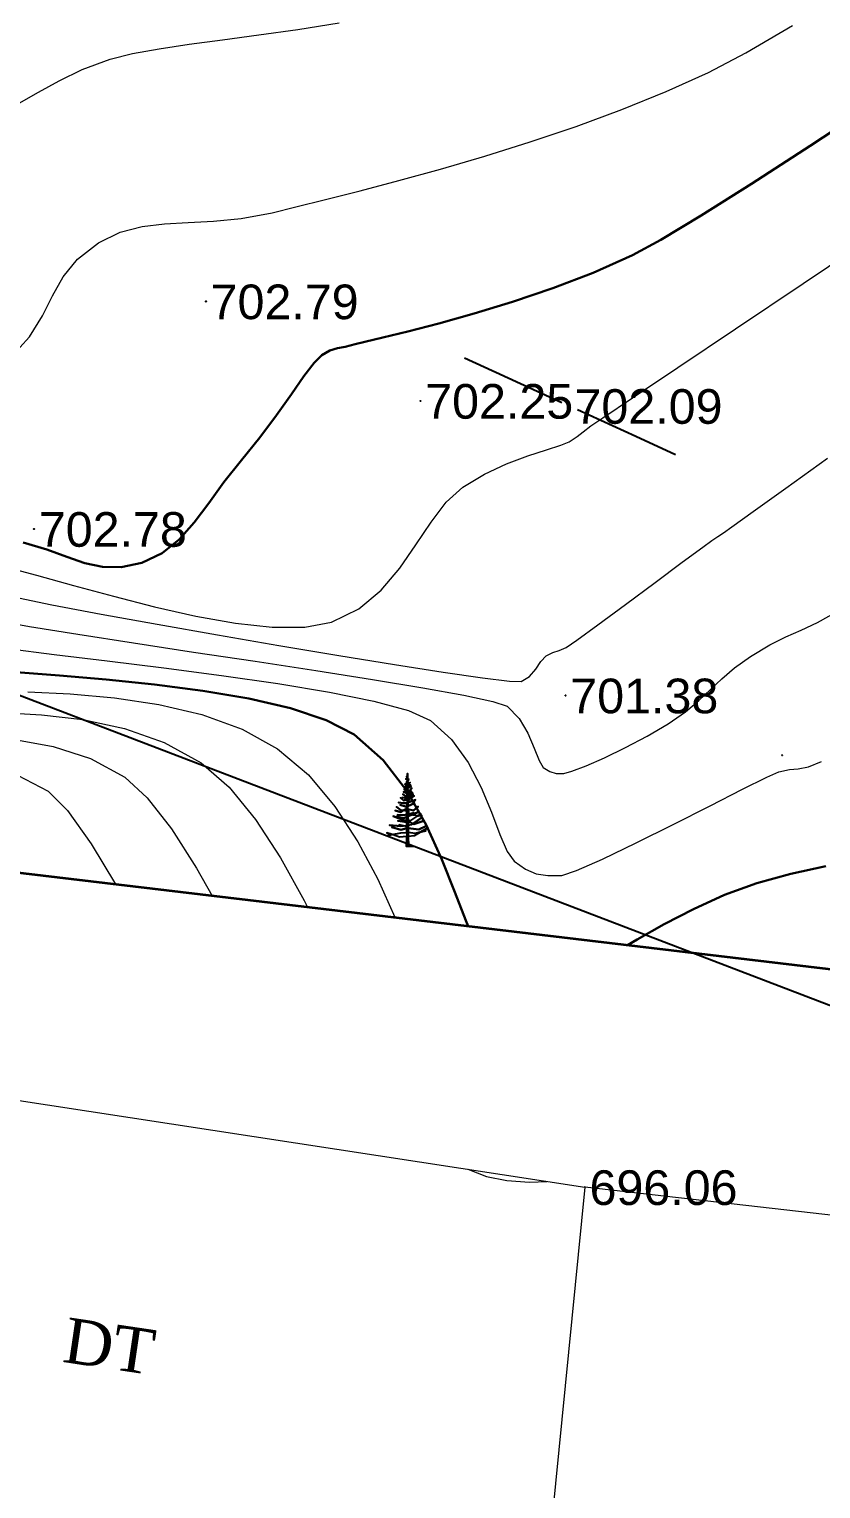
# Model space of a CAD drawing. Header units: feet. Extents: x 3381 to 1374491, y 675186 to 8751562.
# Drawn here: x 675280.8 to 675303.65, y 4375925.62 to 4375967.76 of the extents above; entities that cross this region are included whole.
import ezdxf

# ---------------------------------------------------------------- set-up
doc = ezdxf.new("R2010")
doc.units = ezdxf.units.FT
doc.header["$MEASUREMENT"] = 0
doc.header["$PDMODE"] = 34
doc.header["$PDSIZE"] = 0.01
doc.layers.get('0').update_dxf_attribs({"linetype": 'CONTINUOUS'})
for name, color, linetype in [('0_Point_Height', 2, 'CONTINUOUS'), ('0_Point_Point', 7, 'CONTINUOUS'), ('Aqaclar', 3, 'CONTINUOUS'), ('Lep-Stolb', 7, 'CONTINUOUS'), ('Yazilar', 7, 'CONTINUOUS')]:
    doc.layers.add(name, color=color, linetype=linetype)
for name, color, linetype, lineweight in [('ANA HORIZONTAL', 24, 'CONTINUOUS', 30), ('das hasar', 5, 'CONTINUOUS', 0), ('das tikili', 5, 'CONTINUOUS', 0), ('HORIZANTAL', 24, 'CONTINUOUS', 13)]:
    doc.layers.add(name, color=color, linetype=linetype, lineweight=lineweight)
doc.styles.get("Standard").update_dxf_attribs({"font": 'arial.ttf', "height": 2.5})
doc.linetypes.add('FENCELINE2', pattern='A,6.35,-2.54,[132,ltypeshp.shx,S=2.54,R=0,X=-2.54,Y=0],-2.54,25.4', length=36.83)

msp = doc.modelspace()

# ---------------------------------------------------------------- linework, layer by layer
msp.add_lwpolyline([(675218, 4375872), (675261, 4375956), (675342, 4375925), (675310, 4375844)], close=True)
at = {"linetype": 'Continuous'}
msp.add_open_spline([(675269.972, 4376077.97), (675271.793, 4376074.5), (675278.099, 4376062.482), (675287.996, 4376044.5), (675301.991, 4376025.236), (675312.762, 4376005.038), (675323.725, 4375987.152), (675332.853, 4375969.749), (675346.268, 4375951.228), (675362.867, 4375936.939), (675374.402, 4375922.102), (675382.333, 4375911.619), (675393.651, 4375899.701), (675401.9, 4375889.009), (675406.344, 4375883.249)], degree=3, knots=[0, 0, 0, 0, 11.75951, 40.72321, 61.46233, 83.054979, 109.290717, 124.392744, 141.962718, 177.533008, 189.558821, 198.276488, 216.955448, 238.768866, 238.768866, 238.768866, 238.768866], dxfattribs=at)
at = {"layer": '0_Point_Point'}
for p in [(675285.9, 4375959.904, 702.787), (675292.094, 4375957.031, 702.255), (675296.404, 4375956.883, 702.087), (675280.941, 4375953.333, 702.784), (675296.282, 4375948.526, 701.383), (675302.533, 4375946.802, 700.574), (675296.837, 4375934.33)]:
    msp.add_point(p, dxfattribs=at)
at = {"layer": 'ANA HORIZONTAL', "color": 16, "lineweight": 30}
for points, elevation in [([(675280.623, 4375952.942), (675281.304, 4375952.736), (675281.885, 4375952.526), (675282.409, 4375952.348), (675282.916, 4375952.236), (675283.449, 4375952.228), (675284.051, 4375952.359), (675284.638, 4375952.636), (675285.129, 4375953.03), (675285.563, 4375953.517), (675285.981, 4375954.076), (675286.422, 4375954.684), (675286.929, 4375955.318), (675287.459, 4375955.971), (675287.941, 4375956.62), (675288.368, 4375957.224), (675288.731, 4375957.741), (675289.025, 4375958.132), (675289.242, 4375958.354), (675289.48, 4375958.488), (675289.695, 4375958.551), (675289.924, 4375958.593), (675290.207, 4375958.665), (675290.485, 4375958.737), (675291.007, 4375958.86), (675291.733, 4375959.036), (675292.626, 4375959.265), (675293.646, 4375959.549), (675294.754, 4375959.887), (675295.911, 4375960.281), (675297.077, 4375960.732), (675298.214, 4375961.24), (675299.03, 4375961.682), (675300.193, 4375962.381), (675301.65, 4375963.298), (675303.347, 4375964.395), (675305.23, 4375965.634)], 702.5), ([(675280.418, 4375949.199), (675281.669, 4375949.1), (675283.022, 4375948.984), (675284.42, 4375948.842), (675285.809, 4375948.664), (675287.135, 4375948.44), (675288.342, 4375948.161), (675289.374, 4375947.816), (675290.178, 4375947.396), (675291.016, 4375946.661), (675291.703, 4375945.768), (675292.261, 4375944.789), (675292.714, 4375943.792), (675293.087, 4375942.847), (675293.402, 4375942.025), (675293.473, 4375941.866)], 700), ([(675298.073, 4375941.319), (675298.351, 4375941.48), (675299.131, 4375941.92), (675299.973, 4375942.361), (675300.868, 4375942.769), (675301.802, 4375943.111), (675302.785, 4375943.381), (675303.799, 4375943.598)], 700)]:
    msp.add_lwpolyline(points, dxfattribs=dict(at, elevation=elevation))
at = {"layer": 'Aqaclar', "color": 3}
msp.add_lwpolyline([(675291.903, 4375944.169), (675291.691, 4375944.162), (675291.695, 4375944.456), (675291.487, 4375944.433), (675291.278, 4375944.508), (675291.127, 4375944.562), (675291.278, 4375944.508), (675291.152, 4375944.481), (675291.278, 4375944.508), (675291.531, 4375944.562), (675291.697, 4375944.569), (675291.695, 4375944.456), (675291.74, 4375944.461), (675291.744, 4375944.164), (675291.74, 4375944.461), (675291.917, 4375944.481), (675292.083, 4375944.575), (675292.252, 4375944.619), (675292.083, 4375944.575), (675292.277, 4375944.684), (675292.083, 4375944.575), (675291.942, 4375944.538), (675291.739, 4375944.568), (675291.74, 4375944.461), (675291.739, 4375944.568), (675291.721, 4375944.57), (675291.697, 4375944.569), (675291.698, 4375944.692), (675291.696, 4375944.692), (675291.525, 4375944.651), (675291.266, 4375944.724), (675291.525, 4375944.651), (675291.696, 4375944.692), (675291.698, 4375944.692), (675291.699, 4375944.738), (675291.689, 4375944.74), (675291.475, 4375944.789), (675291.604, 4375944.76), (675291.531, 4375944.748), (675291.203, 4375944.781), (675291.531, 4375944.748), (675291.604, 4375944.76), (675291.699, 4375944.774), (675291.699, 4375944.738), (675291.699, 4375944.774), (675291.736, 4375944.78), (675291.739, 4375944.568), (675291.738, 4375944.692), (675291.74, 4375944.692), (675292.043, 4375944.659), (675292.245, 4375944.748), (675292.043, 4375944.659), (675291.738, 4375944.692), (675291.736, 4375944.78), (675291.847, 4375944.797), (675292.144, 4375945.008), (675291.882, 4375944.822), (675291.904, 4375944.813), (675292.188, 4375944.91), (675291.904, 4375944.813), (675291.797, 4375944.854), (675291.735, 4375944.863), (675291.736, 4375944.78), (675291.735, 4375944.863), (675291.7, 4375944.869), (675291.699, 4375944.774), (675291.7, 4375944.869), (675291.437, 4375944.91), (675291.7, 4375944.869), (675291.701, 4375944.918), (675291.633, 4375944.918), (675291.31, 4375945.04), (675291.633, 4375944.918), (675291.701, 4375944.918), (675291.702, 4375945.021), (675291.614, 4375944.983), (675291.405, 4375945.032), (675291.614, 4375944.983), (675291.733, 4375945.034), (675291.735, 4375944.918), (675291.701, 4375944.918), (675291.735, 4375944.918), (675291.735, 4375944.863), (675291.735, 4375944.918), (675291.816, 4375944.918), (675292.015, 4375945.051), (675292.106, 4375945.113), (675292.015, 4375945.051), (675292.037, 4375945.048), (675292.132, 4375945.064), (675292.037, 4375945.048), (675291.879, 4375945.072), (675291.852, 4375945.085), (675291.733, 4375945.034), (675291.852, 4375945.085), (675292.03, 4375945.161), (675291.852, 4375945.085), (675291.79, 4375945.113), (675291.898, 4375945.137), (675291.79, 4375945.113), (675291.721, 4375945.145), (675291.732, 4375945.14), (675291.732, 4375945.1), (675291.79, 4375945.113), (675291.732, 4375945.1), (675291.733, 4375945.034), (675291.732, 4375945.1), (675291.703, 4375945.094), (675291.702, 4375945.021), (675291.703, 4375945.094), (675291.607, 4375945.072), (675291.43, 4375945.08), (675291.607, 4375945.072), (675291.703, 4375945.094), (675291.704, 4375945.185), (675291.759, 4375945.178), (675291.732, 4375945.181), (675291.732, 4375945.14), (675291.732, 4375945.181), (675291.704, 4375945.185), (675291.531, 4375945.21), (675291.399, 4375945.315), (675291.531, 4375945.21), (675291.595, 4375945.201), (675291.531, 4375945.161), (675291.361, 4375945.202), (675291.531, 4375945.161), (675291.595, 4375945.201), (675291.705, 4375945.269), (675291.704, 4375945.185), (675291.731, 4375945.181), (675291.731, 4375945.245), (675291.892, 4375945.202), (675292.03, 4375945.323), (675291.892, 4375945.202), (675291.731, 4375945.245), (675291.73, 4375945.326), (675291.917, 4375945.412), (675291.689, 4375945.307), (675291.506, 4375945.372), (675291.689, 4375945.307), (675291.706, 4375945.315), (675291.705, 4375945.269), (675291.707, 4375945.427), (675291.689, 4375945.421), (675291.601, 4375945.412), (675291.456, 4375945.437), (675291.601, 4375945.412), (675291.689, 4375945.421), (675291.707, 4375945.427), (675291.728, 4375945.434), (675291.73, 4375945.326), (675291.728, 4375945.434), (675291.948, 4375945.51), (675291.842, 4375945.473), (675291.917, 4375945.469), (675291.765, 4375945.477), (675291.651, 4375945.534), (675291.708, 4375945.506), (675291.707, 4375945.427), (675291.728, 4375945.434), (675291.727, 4375945.528), (675291.601, 4375945.493), (675291.513, 4375945.566), (675291.601, 4375945.493), (675291.708, 4375945.523), (675291.708, 4375945.506), (675291.708, 4375945.523), (675291.809, 4375945.55), (675291.91, 4375945.631), (675291.809, 4375945.55), (675291.727, 4375945.528), (675291.727, 4375945.569), (675291.759, 4375945.566), (675291.885, 4375945.68), (675291.759, 4375945.566), (675291.727, 4375945.569), (675291.709, 4375945.571), (675291.708, 4375945.523), (675291.709, 4375945.571), (675291.569, 4375945.582), (675291.709, 4375945.571), (675291.709, 4375945.586), (675291.582, 4375945.672), (675291.709, 4375945.586), (675291.711, 4375945.698), (675291.715, 4375945.696), (675291.601, 4375945.744), (675291.715, 4375945.696), (675291.822, 4375945.761), (675291.725, 4375945.702), (675291.727, 4375945.569), (675291.726, 4375945.636), (675291.866, 4375945.728), (675291.726, 4375945.636), (675291.724, 4375945.772), (675291.784, 4375945.785), (675291.841, 4375945.85), (675291.784, 4375945.785), (675291.724, 4375945.772), (675291.712, 4375945.769), (675291.711, 4375945.698), (675291.712, 4375945.769), (675291.67, 4375945.761), (675291.62, 4375945.825), (675291.67, 4375945.761), (675291.712, 4375945.769), (675291.713, 4375945.863), (675291.601, 4375945.89), (675291.734, 4375945.858), (675291.822, 4375945.906), (675291.734, 4375945.858), (675291.723, 4375945.86), (675291.724, 4375945.772), (675291.723, 4375945.86), (675291.722, 4375945.905), (675291.803, 4375945.947), (675291.722, 4375945.905), (675291.721, 4375945.977), (675291.753, 4375945.971), (675291.721, 4375945.977), (675291.67, 4375945.987), (675291.714, 4375945.979), (675291.713, 4375945.863), (675291.713, 4375945.907), (675291.67, 4375945.914), (675291.713, 4375945.907), (675291.714, 4375945.937), (675291.639, 4375945.963), (675291.714, 4375945.937), (675291.714, 4375945.979), (675291.715, 4375946.018), (675291.689, 4375946.028), (675291.721, 4375946.016), (675291.753, 4375946.004), (675291.778, 4375945.971), (675291.765, 4375945.988), (675291.797, 4375946.012), (675291.753, 4375945.979), (675291.765, 4375945.988), (675291.753, 4375946.004), (675291.721, 4375946.016), (675291.721, 4375945.977), (675291.721, 4375946.016), (675291.72, 4375946.078), (675291.759, 4375946.109), (675291.725, 4375946.082), (675291.746, 4375946.068), (675291.725, 4375946.082), (675291.716, 4375946.088), (675291.67, 4375946.117), (675291.716, 4375946.088), (675291.716, 4375946.148), (675291.689, 4375946.182), (675291.716, 4375946.148), (675291.718, 4375946.27), (675291.72, 4375946.085), (675291.72, 4375946.078), (675291.72, 4375946.085), (675291.716, 4375946.088), (675291.715, 4375946.074), (675291.72, 4375946.078), (675291.708, 4375946.068), (675291.715, 4375946.074), (675291.715, 4375946.018)], dxfattribs=at)
at = {"layer": 'das hasar', "color": 0, "linetype": 'FENCELINE2', "lineweight": 35, "ltscale": 0.35, "elevation": 696.134}
msp.add_lwpolyline([(675262.089, 4375945.595), (675319.237, 4375938.805)], dxfattribs=at)
at = {"layer": 'das tikili', "color": 0, "lineweight": 20}
for points in [[(675270.575, 4375938.348), (675296.837, 4375934.33)], [(675296.837, 4375934.33), (675294.954, 4375915.279)], [(675318.803, 4375931.825), (675296.837, 4375934.33)]]:
    msp.add_lwpolyline(points, dxfattribs=at)
at = {"layer": 'HORIZANTAL', "color": 16, "linetype": 'Continuous', "lineweight": 20}
for points, elevation in [([(675280.252, 4375958.265), (675280.806, 4375958.882), (675281.182, 4375959.483), (675281.475, 4375960.062), (675281.779, 4375960.611), (675282.189, 4375961.126), (675282.799, 4375961.598), (675283.429, 4375961.901), (675284.058, 4375962.069), (675284.705, 4375962.147), (675285.386, 4375962.181), (675286.119, 4375962.215), (675286.92, 4375962.294), (675287.809, 4375962.464), (675288.497, 4375962.633), (675289.354, 4375962.844), (675290.353, 4375963.097), (675291.469, 4375963.391), (675292.676, 4375963.725), (675293.949, 4375964.097), (675295.262, 4375964.508), (675296.59, 4375964.956), (675297.907, 4375965.441), (675299.187, 4375965.96), (675300.406, 4375966.514), (675301.485, 4375967.084), (675302.835, 4375967.873)], 703), ([(675280.514, 4375965.631), (675281.069, 4375965.942), (675281.66, 4375966.273), (675282.332, 4375966.597), (675283.133, 4375966.892), (675283.782, 4375967.057), (675284.546, 4375967.199), (675285.415, 4375967.328), (675286.38, 4375967.456), (675287.431, 4375967.595), (675288.557, 4375967.754), (675289.749, 4375967.947)], 703.5), ([(675280.063, 4375952.253), (675281.01, 4375951.999), (675282.079, 4375951.703), (675283.228, 4375951.39), (675284.417, 4375951.087), (675285.605, 4375950.82), (675286.751, 4375950.616), (675287.813, 4375950.501), (675288.752, 4375950.501), (675289.526, 4375950.643), (675290.313, 4375951.025), (675290.957, 4375951.563), (675291.495, 4375952.198), (675291.963, 4375952.873), (675292.398, 4375953.527), (675292.838, 4375954.104), (675293.319, 4375954.544), (675293.942, 4375954.914), (675294.581, 4375955.21), (675295.192, 4375955.442), (675295.727, 4375955.619), (675296.142, 4375955.752), (675296.389, 4375955.85), (675296.62, 4375956), (675296.792, 4375956.139), (675297.012, 4375956.308), (675297.355, 4375956.539), (675298.218, 4375957.119), (675299.523, 4375957.995), (675301.191, 4375959.114), (675303.144, 4375960.424), (675305.303, 4375961.872)], 702), ([(675280.303, 4375951.381), (675281.454, 4375951.147), (675282.879, 4375950.876), (675284.497, 4375950.58), (675286.232, 4375950.273), (675288.004, 4375949.969), (675289.733, 4375949.68), (675291.343, 4375949.419), (675292.753, 4375949.2), (675293.885, 4375949.037), (675294.661, 4375948.941), (675295.001, 4375948.927), (675295.244, 4375949.074), (675295.42, 4375949.286), (675295.566, 4375949.504), (675295.72, 4375949.667), (675295.918, 4375949.77), (675296.094, 4375949.824), (675296.302, 4375949.915), (675296.604, 4375950.124), (675297.217, 4375950.57), (675298.013, 4375951.156), (675298.868, 4375951.788), (675299.652, 4375952.371), (675300.241, 4375952.807), (675300.507, 4375953.003), (675300.673, 4375953.115), (675300.839, 4375953.226), (675301.081, 4375953.398), (675301.701, 4375953.841), (675302.642, 4375954.514), (675303.847, 4375955.376)], 701.5), ([(675279.692, 4375950.716), (675280.806, 4375950.518), (675282.205, 4375950.291), (675283.81, 4375950.043), (675285.542, 4375949.78), (675287.323, 4375949.512), (675289.073, 4375949.245), (675290.712, 4375948.988), (675292.163, 4375948.749), (675293.346, 4375948.534), (675294.182, 4375948.353), (675294.592, 4375948.213), (675294.942, 4375947.865), (675295.196, 4375947.436), (675295.378, 4375947.004), (675295.516, 4375946.648), (675295.638, 4375946.449), (675295.825, 4375946.329), (675296.01, 4375946.275), (675296.233, 4375946.273), (675296.466, 4375946.336), (675296.873, 4375946.493), (675297.405, 4375946.727), (675298.011, 4375947.019), (675298.64, 4375947.353), (675299.241, 4375947.71), (675299.742, 4375948.058), (675300.133, 4375948.384), (675300.466, 4375948.697), (675300.791, 4375949.007), (675301.158, 4375949.323), (675301.617, 4375949.655), (675302.175, 4375949.991), (675302.643, 4375950.22), (675303.082, 4375950.412), (675303.556, 4375950.634), (675304.126, 4375950.955)], 701), ([(675280.182, 4375949.886), (675281.522, 4375949.712), (675283.049, 4375949.524), (675284.686, 4375949.321), (675286.353, 4375949.104), (675287.972, 4375948.872), (675289.463, 4375948.626), (675290.748, 4375948.366), (675291.748, 4375948.092), (675292.385, 4375947.805), (675292.988, 4375947.259), (675293.468, 4375946.59), (675293.846, 4375945.866), (675294.145, 4375945.152), (675294.389, 4375944.515), (675294.598, 4375944.022), (675294.796, 4375943.738), (675295.125, 4375943.515), (675295.436, 4375943.381), (675295.771, 4375943.324), (675296.17, 4375943.331), (675296.594, 4375943.469), (675297.347, 4375943.803), (675298.317, 4375944.269), (675299.389, 4375944.803), (675300.451, 4375945.341), (675301.388, 4375945.816), (675302.089, 4375946.167), (675302.439, 4375946.326), (675302.743, 4375946.388), (675302.994, 4375946.404), (675303.298, 4375946.467), (675303.666, 4375946.621)], 700.5), ([(675280.759, 4375948.631), (675281.984, 4375948.572), (675283.26, 4375948.46), (675284.541, 4375948.269), (675285.783, 4375947.976), (675286.942, 4375947.557), (675287.971, 4375946.988), (675288.858, 4375946.237), (675289.626, 4375945.325), (675290.29, 4375944.302), (675290.862, 4375943.219), (675291.356, 4375942.127), (675291.361, 4375942.117)], 699.5), ([(675280.001, 4375948.03), (675281.154, 4375947.971), (675282.349, 4375947.831), (675283.546, 4375947.575), (675284.698, 4375947.169), (675285.764, 4375946.579), (675286.569, 4375945.878), (675287.333, 4375944.944), (675288.056, 4375943.836), (675288.738, 4375942.611), (675288.834, 4375942.417)], 699), ([(675280.384, 4375947.255), (675281.489, 4375947.055), (675282.564, 4375946.707), (675283.557, 4375946.171), (675284.208, 4375945.572), (675284.902, 4375944.674), (675285.627, 4375943.539), (675286.078, 4375942.745)], 698.5), ([(675280.461, 4375946.226), (675281.35, 4375945.762), (675281.906, 4375945.202), (675282.585, 4375944.242), (675283.293, 4375943.076)], 698), ([(675293.465, 4375934.846), (675293.999, 4375934.641), (675294.588, 4375934.518), (675295.237, 4375934.476), (675295.744, 4375934.497)], 699)]:
    msp.add_lwpolyline(points, dxfattribs=dict(at, elevation=elevation))
at = {"layer": 'Lep-Stolb', "color": 1}
for p, q in [((675293.363, 4375958.277, 695.988), (675294.5, 4375957.756, 695.988)), ((675294.272, 4375957.86, 695.988), (675296.177, 4375956.987, 695.988)), ((675296.631, 4375956.779, 695.988), (675298.31, 4375956.009, 695.988)), ((675298.31, 4375956.009, 695.988), (675299.458, 4375955.483, 695.988))]:
    msp.add_line(p, q, dxfattribs=at)

# ---------------------------------------------------------------- texts
at = {"layer": '0_Point_Height', "color": 0}
for s, p in [('702.79', (675286.036, 4375959.39, 702.787)), ('702.25', (675292.23, 4375956.517, 702.255)), ('702.09', (675296.54, 4375956.369, 702.087)), ('702.78', (675281.077, 4375952.819, 702.784)), ('701.38', (675296.418, 4375948.012, 701.383)), ('696.06', (675296.973, 4375933.816))]:
    msp.add_text(s, height=1, dxfattribs=at).set_placement(p)
at = {"layer": 'Yazilar', "insert": (675281.917, 4375930.575), "char_height": 1.3, "width": 0.10588, "attachment_point": 1, "rotation": 351.5862}
msp.add_mtext('{\\fTimes New Roman|b0|i0|c0|p18;DT}', dxfattribs=at)

doc.saveas('drawing.dxf')
